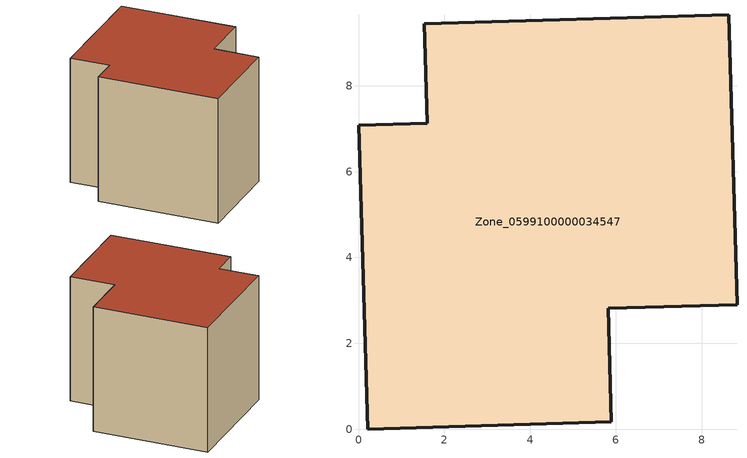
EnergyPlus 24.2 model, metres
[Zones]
Zone_0599100000034547
 floor ground (C_G): 5.82,2.81 5.89,0.17 0.21,0 0,7.08 1.6,7.13 1.53,9.45 8.63,9.65 8.82,2.89 z0
 wall outside (C_F): 5.89,0.17 5.82,2.81 8.82,2.89 8.63,9.65 1.53,9.45 1.6,7.13 0,7.08 0.21,0 5.89,0.17 z0:7.48
 roof outside (C_R): 5.82,2.81 8.82,2.89 8.63,9.65 1.53,9.45 1.6,7.13 0,7.08 0.21,0 5.89,0.17 z7.48
[BUILDING]
Pand.0599100000034547: North Axis=0; Terrain=City; Loads Convergence Tolerance Value=0.04; Temperature Convergence Tolerance Value=0.4; Solar Distribution=FullExterior; Maximum Number of Warmup Days=25; Minimum Number of Warmup Days=1
[Site:Location]
Rotterdam.The.Hague.AP_ZH_NLD Design_Conditions: Latitude=51.96; Longitude=4.45; Time Zone=1; Elevation=-4.5
[SITE:GROUNDTEMPERATURE:BUILDINGSURFACE]
18, 18, 18, 18, 18, 18, 18, 18, 18, 18, 18, 18
[MATERIAL] Thermal Absorptance=0.9; Solar Absorptance=0.7; Visible Absorptance=0.7
Name | Roughness | Thickness | Conductivity | Density | Specific Heat
G.TC.1946-1964 | MediumSmooth | 0.15 | 1 | 540 | 1210
F.TC.1946-1964 | Rough | 0.3 | 0.857143 | 1920 | 840
R.TC.1946-1964 | MediumRough | 0.2 | 0.235294 | 1500 | 1000
[CONSTRUCTION]
C_G: G.TC.1946-1964
C_F: F.TC.1946-1964
C_R: R.TC.1946-1964
[ZONE]
Zone_0599100000034547: Type=1; Multiplier=1; Ceiling Height=Autocalculate; Volume=Autocalculate; Floor Area=autocalculate; Part of Total Floor Area=Yes
[ZONEINFILTRATION:DESIGNFLOWRATE]
Infil_Zone_0599100000034547: Zone or ZoneList or Space or SpaceList=Zone_0599100000034547; Schedule=AlwaysOn; Design Flow Rate Calculation Method=Flow/Area; Flow Rate per Floor Area=0.003; Constant Term Coefficient=1; Temperature Term Coefficient=0; Velocity Term Coefficient=0; Velocity Squared Term Coefficient=0
[HVACTEMPLATE:ZONE:IDEALLOADSAIRSYSTEM]
Zone_0599100000034547: Maximum Heating Supply Air Temperature=50; Minimum Cooling Supply Air Temperature=13; Maximum Heating Supply Air Humidity Ratio=0.0156; Minimum Cooling Supply Air Humidity Ratio=0.0077; Heating Limit=NoLimit; Cooling Limit=NoLimit; Dehumidification Control Type=ConstantSensibleHeatRatio; Cooling Sensible Heat Ratio=0.7; Dehumidification Setpoint=60; Humidification Control Type=None; Humidification Setpoint=30; Outdoor Air Method=None; Outdoor Air Flow Rate per Person=0.00944; Outdoor Air Flow Rate per Zone Floor Area=0; Outdoor Air Flow Rate per Zone=0; Demand Controlled Ventilation Type=None; Outdoor Air Economizer Type=NoEconomizer; Heat Recovery Type=None; Sensible Heat Recovery Effectiveness=0.7; Latent Heat Recovery Effectiveness=0.65
[ZONECONTROL:THERMOSTAT]
ThermostatControl_Zone_0599100000034547: Zone or ZoneList=Zone_0599100000034547; Control Type Schedule=DualSetpointControlType; Control 1=Thermostat_Zone_0599100000034547; Temperature Difference Between Cutout And Setpoint=0
[THERMOSTATSETPOINT:DUALSETPOINT]
Thermostat_Zone_0599100000034547: Heating Setpoint Temperature Schedule=HeatingSetpoint_Zone_0599100000034547; Cooling Setpoint Temperature Schedule=CoolingSetpoint_Zone_0599100000034547
[SCHEDULE:COMPACT]
HeatingSetpoint_Zone_0599100000034547: Through: 12/31, For: AllDays, Until: 24:00, 21
CoolingSetpoint_Zone_0599100000034547: Through: 12/31, For: AllDays, Until: 24:00, 24
DualSetpointControlType: Through: 12/31, For: AllDays, Until: 24:00, 4
AlwaysOn: Through: 12/31, For: AllDays, Until: 24:00, 1
